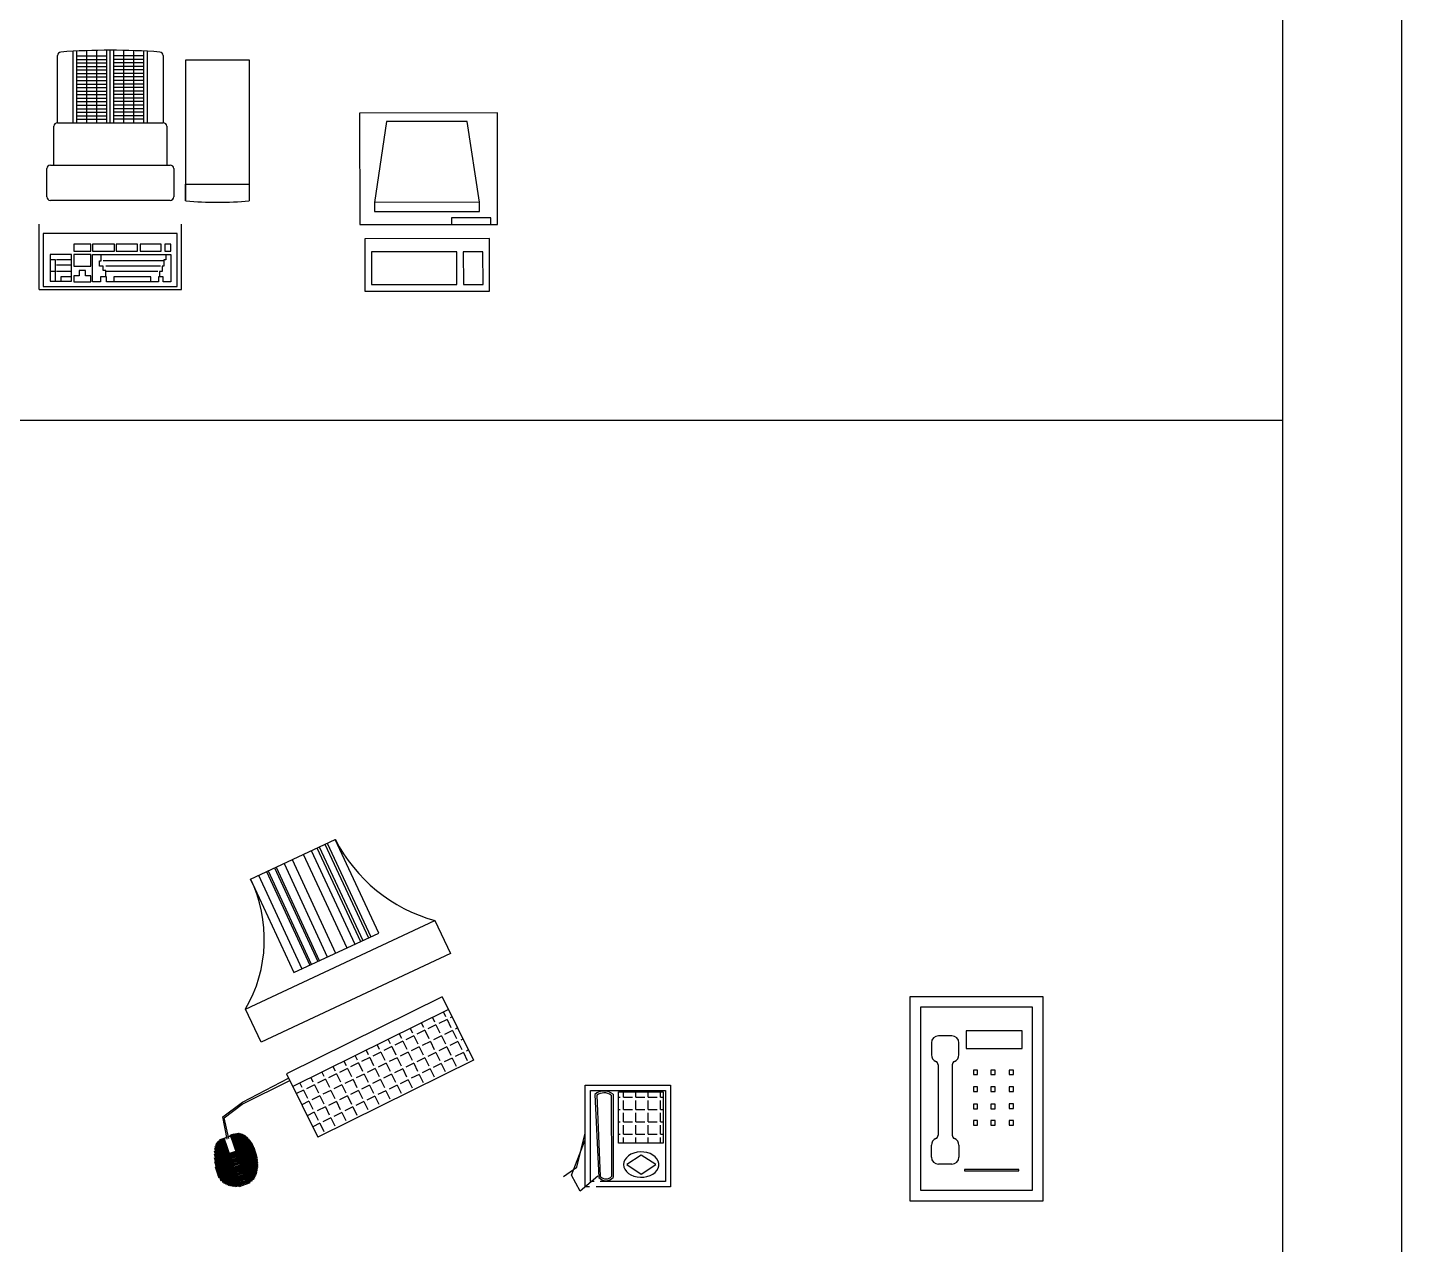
# Model space of a CAD drawing. Header units: inches. Extents: x 11.6 to 54.1, y 10.7 to 35.5.
# Drawn here: x 28.703 to 32.599, y 29.079 to 32.532 of the extents above; entities that cross this region are included whole.
import ezdxf

# ---------------------------------------------------------------- set-up
doc = ezdxf.new("R2010")
doc.units = ezdxf.units.IN
doc.header["$MEASUREMENT"] = 0
for name, color, linetype in [('02', 2, 'Continuous'), ('1', 1, 'Continuous'), ('kadrbm', 4, 'Continuous')]:
    doc.layers.add(name, color=color, linetype=linetype)

# ---------------------------------------------------------------- blocks, each defined once
blk = doc.blocks.new('kadrbm')
at = {"layer": 'kadrbm', "color": 4}
blk.add_lwpolyline([(0, 0), (0, 24.7972), (21, 24.7972), (21, 0), (0, 0)], close=True, dxfattribs=at)
blk.add_lwpolyline([(20.6631, 0.3257), (20.6631, 24.4603), (0.3369, 24.4603), (0.3369, 0.3257), (20.6631, 0.3257)], dxfattribs=at)

msp = doc.modelspace()

# ---------------------------------------------------------------- linework, layer by layer
at = {"layer": '02'}
for p, q in [((28.8325, 32.2611), (28.8325, 32.4641)), ((28.8425, 32.2611), (28.8425, 32.4641)), ((28.8708, 32.2611), (28.8708, 32.4641)), ((28.8991, 32.2611), (28.8991, 32.4641)), ((28.9275, 32.2611), (28.9275, 32.4669)), ((28.9375, 32.2611), (28.9375, 32.4669)), ((28.9375, 32.2611), (28.9375, 32.4669)), ((28.9475, 32.2611), (28.9475, 32.4669)), ((28.9759, 32.2611), (28.9759, 32.4641)), ((29.0042, 32.2611), (29.0042, 32.4641)), ((29.0325, 32.2611), (29.0325, 32.4641)), ((29.0425, 32.2611), (29.0425, 32.4641)), ((28.7875, 32.2611), (28.7875, 32.4518)), ((28.8425, 32.4511), (28.9275, 32.4511)), ((28.8425, 32.4411), (28.9275, 32.4411)), ((28.8425, 32.4311), (28.9275, 32.4311)), ((28.8425, 32.4211), (28.9275, 32.4211)), ((29.0325, 32.4511), (28.9475, 32.4511)), ((29.0325, 32.4411), (28.9475, 32.4411)), ((29.0325, 32.4311), (28.9475, 32.4311)), ((29.0325, 32.4211), (28.9475, 32.4211)), ((29.0875, 32.4518), (29.0875, 32.2611)), ((29.1515, 32.44), (29.3315, 32.44)), ((29.1515, 32.04), (29.1515, 32.44)), ((29.3315, 32.44), (29.3315, 32.04)), ((28.8425, 32.4111), (28.9275, 32.4111)), ((28.8425, 32.4011), (28.9275, 32.4011)), ((28.8425, 32.3911), (28.9275, 32.3911)), ((28.8425, 32.3811), (28.9275, 32.3811)), ((29.0325, 32.4111), (28.9475, 32.4111)), ((29.0325, 32.4011), (28.9475, 32.4011)), ((29.0325, 32.3911), (28.9475, 32.3911)), ((29.0325, 32.3811), (28.9475, 32.3811)), ((28.8425, 32.3711), (28.9275, 32.3711)), ((28.8425, 32.3611), (28.9275, 32.3611)), ((28.8425, 32.3511), (28.9275, 32.3511)), ((28.8425, 32.3411), (28.9275, 32.3411)), ((29.0325, 32.3711), (28.9475, 32.3711)), ((29.0325, 32.3611), (28.9475, 32.3611)), ((29.0325, 32.3511), (28.9475, 32.3511)), ((29.0325, 32.3411), (28.9475, 32.3411)), ((28.8425, 32.3311), (28.9275, 32.3311)), ((28.8425, 32.3211), (28.9275, 32.3211)), ((28.8425, 32.3111), (28.9275, 32.3111)), ((28.8425, 32.3011), (28.9275, 32.3011)), ((29.0325, 32.3311), (28.9475, 32.3311)), ((29.0325, 32.3211), (28.9475, 32.3211)), ((29.0325, 32.3111), (28.9475, 32.3111)), ((29.0325, 32.3011), (28.9475, 32.3011)), ((28.7875, 32.2611), (29.0875, 32.2611)), ((28.8425, 32.2911), (28.9275, 32.2911)), ((28.8425, 32.2811), (28.9275, 32.2811)), ((28.8425, 32.2711), (28.9275, 32.2711)), ((29.0325, 32.2911), (28.9475, 32.2911)), ((29.0325, 32.2811), (28.9475, 32.2811)), ((29.0325, 32.2711), (28.9475, 32.2711)), ((30.0351, 32.2891), (29.6443, 32.2887)), ((29.6443, 32.2887), (29.6446, 31.9724)), ((29.7203, 32.2646), (29.687, 32.0354)), ((29.9492, 32.2648), (29.7203, 32.2646)), ((29.984, 32.0357), (29.9492, 32.2648)), ((30.0354, 31.9728), (30.0351, 32.2891)), ((28.7775, 32.1411), (28.7775, 32.2511)), ((29.0975, 32.2511), (29.0975, 32.1411)), ((28.7575, 32.0511), (28.7575, 32.1311)), ((28.7675, 32.1411), (29.1075, 32.1411)), ((29.1175, 32.1311), (29.1175, 32.0511)), ((29.1509, 32.0871), (29.3315, 32.0871)), ((29.1509, 32.04), (29.1509, 32.0871)), ((29.3315, 32.0871), (29.3315, 32.04)), ((29.1075, 32.0411), (28.7675, 32.0411)), ((29.1515, 32.04), (29.1509, 32.04)), ((29.1515, 32.04), (29.1515, 32.04)), ((29.984, 32.0357), (29.687, 32.0354)), ((29.687, 32.0354), (29.687, 32.0091)), ((29.984, 32.0094), (29.984, 32.0357)), ((29.687, 32.0091), (29.984, 32.0094)), ((30.0168, 31.9914), (29.9052, 31.9912)), ((29.9052, 31.9912), (29.9052, 31.9726)), ((30.0168, 31.9727), (30.0168, 31.9914)), ((28.7355, 31.7882), (28.7355, 31.9738)), ((29.1391, 31.7882), (29.1391, 31.9738)), ((29.6446, 31.9724), (30.0354, 31.9728)), ((29.127, 31.9471), (28.747, 31.9471)), ((28.747, 31.9471), (28.747, 31.7971)), ((28.8345, 31.9171), (28.8345, 31.8971)), ((28.882, 31.9171), (28.8345, 31.9171)), ((28.882, 31.8971), (28.882, 31.9171)), ((28.887, 31.9171), (28.887, 31.8971)), ((28.9495, 31.9171), (28.887, 31.9171)), ((28.9495, 31.8971), (28.9495, 31.9171)), ((29.0145, 31.9171), (28.9545, 31.9171)), ((28.9545, 31.9171), (28.9545, 31.8971)), ((29.0145, 31.8971), (29.0145, 31.9171)), ((29.022, 31.9171), (29.022, 31.8971)), ((29.082, 31.9171), (29.022, 31.9171)), ((29.082, 31.8971), (29.082, 31.9171)), ((29.092, 31.9171), (29.092, 31.8971)), ((29.1095, 31.9171), (29.092, 31.9171)), ((29.1095, 31.8971), (29.1095, 31.9171)), ((29.127, 31.7971), (29.127, 31.9471)), ((30.0128, 31.9326), (29.6592, 31.9322)), ((29.6592, 31.9322), (29.6594, 31.7834)), ((30.013, 31.7837), (30.0128, 31.9326)), ((28.827, 31.8871), (28.767, 31.8871)), ((28.767, 31.8871), (28.767, 31.8121)), ((28.782, 31.8721), (28.7695, 31.8721)), ((28.782, 31.8396), (28.782, 31.8721)), ((28.827, 31.8721), (28.7845, 31.8721)), ((28.827, 31.8121), (28.827, 31.8871)), ((28.8345, 31.8971), (28.882, 31.8971)), ((28.882, 31.8871), (28.8345, 31.8871)), ((28.8345, 31.8871), (28.8345, 31.8546)), ((28.882, 31.8546), (28.882, 31.8871)), ((28.887, 31.8971), (28.9495, 31.8971)), ((28.887, 31.8871), (29.1095, 31.8871)), ((28.887, 31.8096), (28.887, 31.8871)), ((28.912, 31.8696), (28.912, 31.8846)), ((28.9545, 31.8971), (29.0145, 31.8971)), ((29.022, 31.8971), (29.082, 31.8971)), ((29.0945, 31.8721), (29.0895, 31.8721)), ((29.0895, 31.8721), (29.0895, 31.8546)), ((29.092, 31.8971), (29.1095, 31.8971)), ((29.0945, 31.8846), (29.0945, 31.8721)), ((29.1095, 31.8871), (29.1095, 31.8096)), ((29.9198, 31.8953), (29.6779, 31.895)), ((29.6779, 31.895), (29.678, 31.802)), ((29.9199, 31.8023), (29.9198, 31.8953)), ((29.9942, 31.8954), (29.9384, 31.8953)), ((29.9384, 31.8953), (29.9385, 31.8023)), ((29.9943, 31.8023), (29.9942, 31.8954)), ((28.782, 31.8396), (28.7695, 31.8396)), ((28.782, 31.8121), (28.782, 31.8396)), ((28.8245, 31.8571), (28.7845, 31.8571)), ((28.827, 31.8396), (28.7845, 31.8396)), ((28.8345, 31.8546), (28.882, 31.8546)), ((28.867, 31.8421), (28.8495, 31.8421)), ((28.8495, 31.8421), (28.8495, 31.8271)), ((28.867, 31.8271), (28.867, 31.8421)), ((28.907, 31.8546), (28.907, 31.8696)), ((28.907, 31.8696), (28.912, 31.8696)), ((28.917, 31.8546), (28.907, 31.8546)), ((29.087, 31.8696), (28.917, 31.8696)), ((28.917, 31.8421), (28.917, 31.8546)), ((28.9245, 31.8421), (28.917, 31.8421)), ((29.0795, 31.8546), (28.9245, 31.8546)), ((28.9245, 31.8271), (28.9245, 31.8421)), ((29.072, 31.8396), (28.927, 31.8396)), ((29.0845, 31.8396), (29.077, 31.8396)), ((29.077, 31.8396), (29.077, 31.8246)), ((29.0895, 31.8546), (29.0845, 31.8546)), ((29.0845, 31.8546), (29.0845, 31.8396)), ((28.747, 31.7971), (29.127, 31.7971)), ((28.767, 31.8121), (28.827, 31.8121)), ((28.8245, 31.8246), (28.797, 31.8246)), ((28.797, 31.8246), (28.797, 31.8121)), ((28.8495, 31.8271), (28.8345, 31.8271)), ((28.8345, 31.8271), (28.8345, 31.8096)), ((28.8345, 31.8096), (28.882, 31.8096)), ((28.882, 31.8271), (28.867, 31.8271)), ((28.882, 31.8096), (28.882, 31.8271)), ((28.9095, 31.8096), (28.887, 31.8096)), ((28.927, 31.8246), (28.9095, 31.8246)), ((28.9095, 31.8246), (28.9095, 31.8096)), ((28.927, 31.8096), (28.927, 31.8246)), ((29.0745, 31.8096), (28.927, 31.8096)), ((29.052, 31.8246), (28.947, 31.8246)), ((28.947, 31.8246), (28.947, 31.8096)), ((29.052, 31.8096), (29.052, 31.8246)), ((29.087, 31.8246), (29.0745, 31.8246)), ((29.0745, 31.8246), (29.0745, 31.8096)), ((29.087, 31.8096), (29.087, 31.8246)), ((29.1095, 31.8096), (29.087, 31.8096)), ((29.678, 31.802), (29.9199, 31.8023)), ((29.9385, 31.8023), (29.9943, 31.8023)), ((28.7355, 31.7882), (29.1391, 31.7882)), ((29.6594, 31.7834), (30.013, 31.7837)), ((29.3351, 30.1158), (29.5754, 30.2284)), ((29.5074, 30.1967), (29.6307, 29.9308)), ((29.5235, 30.2041), (29.6468, 29.9382)), ((29.5301, 30.2072), (29.6534, 29.9413)), ((29.5461, 30.2147), (29.6695, 29.9487)), ((29.5527, 30.2178), (29.6761, 29.9518)), ((29.6988, 29.9623), (29.5754, 30.2284)), ((29.4302, 30.1602), (29.5528, 29.8948)), ((29.4528, 30.1708), (29.5759, 29.9055)), ((29.4848, 30.1861), (29.608, 29.9203)), ((29.3577, 30.1264), (29.4802, 29.8613)), ((29.3804, 30.137), (29.5029, 29.8718)), ((29.3849, 30.1391), (29.5074, 29.8739)), ((29.403, 30.1476), (29.5256, 29.8822)), ((29.4075, 30.1497), (29.5301, 29.8843)), ((29.3351, 30.1158), (29.4575, 29.8508)), ((29.321, 29.7471), (29.8578, 29.9982)), ((29.4575, 29.8508), (29.6988, 29.9623)), ((29.8578, 29.9982), (29.9021, 29.9045)), ((29.9021, 29.9045), (29.3653, 29.6534)), ((29.8788, 29.7816), (29.4373, 29.5631)), ((29.8788, 29.7816), (29.4373, 29.5631)), ((29.8788, 29.7816), (29.9675, 29.6023)), ((29.3653, 29.6534), (29.321, 29.7471)), ((29.8965, 29.7457), (29.455, 29.5272)), ((29.8819, 29.7384), (29.888, 29.726)), ((29.788, 29.692), (29.794, 29.6797)), ((29.8193, 29.7075), (29.8253, 29.6951)), ((29.8609, 29.702), (29.8381, 29.6908)), ((29.8506, 29.723), (29.8567, 29.7106)), ((29.8609, 29.702), (29.8721, 29.6792)), ((29.8922, 29.7175), (29.8694, 29.7062)), ((29.8922, 29.7175), (29.9034, 29.6947)), ((29.9069, 29.7247), (29.9008, 29.7217)), ((29.9224, 29.6934), (29.9162, 29.6903)), ((29.7254, 29.661), (29.7314, 29.6488)), ((29.7669, 29.6557), (29.7441, 29.6445)), ((29.7567, 29.6765), (29.7627, 29.6642)), ((29.7669, 29.6557), (29.7781, 29.6329)), ((29.7982, 29.6711), (29.7754, 29.6599)), ((29.7982, 29.6711), (29.8095, 29.6484)), ((29.8296, 29.6866), (29.8068, 29.6754)), ((29.845, 29.6553), (29.8222, 29.644)), ((29.8296, 29.6866), (29.8408, 29.6638)), ((29.845, 29.6553), (29.8562, 29.6325)), ((29.8763, 29.6707), (29.8535, 29.6595)), ((29.8763, 29.6707), (29.8876, 29.6479)), ((29.9077, 29.6861), (29.8849, 29.6749)), ((29.9231, 29.6548), (29.9003, 29.6436)), ((29.9077, 29.6861), (29.9189, 29.6633)), ((29.9231, 29.6548), (29.9343, 29.632)), ((29.9379, 29.6621), (29.9316, 29.659)), ((31.2657, 29.6509), (31.2657, 29.6169)), ((31.3237, 29.6709), (31.2857, 29.6709)), ((31.3437, 29.6169), (31.3437, 29.6509)), ((29.6314, 29.6145), (29.6374, 29.6025)), ((29.6628, 29.63), (29.6687, 29.6179)), ((29.7042, 29.6248), (29.6815, 29.6136)), ((29.6941, 29.6455), (29.7, 29.6334)), ((29.7042, 29.6248), (29.7155, 29.602)), ((29.7356, 29.6403), (29.7128, 29.629)), ((29.7356, 29.6403), (29.7468, 29.6175)), ((29.7823, 29.6244), (29.7596, 29.6132)), ((29.7823, 29.6244), (29.7936, 29.6016)), ((29.8137, 29.6398), (29.7909, 29.6286)), ((29.8137, 29.6398), (29.8249, 29.617)), ((29.8604, 29.6239), (29.8376, 29.6127)), ((29.8604, 29.6239), (29.8717, 29.6011)), ((29.8918, 29.6394), (29.869, 29.6281)), ((29.8918, 29.6394), (29.903, 29.6166)), ((29.9385, 29.6235), (29.9157, 29.6122)), ((29.9385, 29.6235), (29.9498, 29.6007)), ((29.9534, 29.6308), (29.9471, 29.6277)), ((29.9675, 29.6023), (29.526, 29.3838)), ((29.5688, 29.5836), (29.5747, 29.5716)), ((29.6103, 29.5785), (29.5875, 29.5673)), ((29.6001, 29.599), (29.6061, 29.5871)), ((29.6103, 29.5785), (29.6215, 29.5557)), ((29.6416, 29.594), (29.6188, 29.5827)), ((29.6416, 29.594), (29.6528, 29.5712)), ((29.6729, 29.6094), (29.6501, 29.5982)), ((29.6884, 29.5781), (29.6656, 29.5668)), ((29.6729, 29.6094), (29.6841, 29.5866)), ((29.6884, 29.5781), (29.6996, 29.5553)), ((29.7197, 29.5935), (29.6969, 29.5823)), ((29.7197, 29.5935), (29.7309, 29.5707)), ((29.751, 29.6089), (29.7282, 29.5977)), ((29.7665, 29.5776), (29.7437, 29.5664)), ((29.751, 29.6089), (29.7622, 29.5862)), ((29.7665, 29.5776), (29.7777, 29.5548)), ((29.7978, 29.5931), (29.775, 29.5818)), ((29.7978, 29.5931), (29.809, 29.5703)), ((29.8291, 29.6085), (29.8063, 29.5973)), ((29.8445, 29.5772), (29.8218, 29.5659)), ((29.8291, 29.6085), (29.8403, 29.5857)), ((29.8445, 29.5772), (29.8558, 29.5544)), ((29.8759, 29.5926), (29.8531, 29.5814)), ((29.8759, 29.5926), (29.8871, 29.5698)), ((29.9072, 29.608), (29.8844, 29.5968)), ((29.9072, 29.608), (29.9184, 29.5853)), ((31.2847, 29.589), (31.2847, 29.3889)), ((31.3247, 29.589), (31.3247, 29.3889)), ((29.4373, 29.5631), (29.526, 29.3838)), ((29.4749, 29.5371), (29.4807, 29.5253)), ((29.5062, 29.5526), (29.5121, 29.5407)), ((29.5476, 29.5476), (29.5248, 29.5364)), ((29.5375, 29.5681), (29.5434, 29.5562)), ((29.5476, 29.5476), (29.5588, 29.5249)), ((29.5789, 29.5631), (29.5562, 29.5519)), ((29.5789, 29.5631), (29.5902, 29.5403)), ((29.6257, 29.5472), (29.6029, 29.536)), ((29.6257, 29.5472), (29.6369, 29.5244)), ((29.657, 29.5626), (29.6342, 29.5514)), ((29.657, 29.5626), (29.6683, 29.5398)), ((29.7038, 29.5467), (29.681, 29.5355)), ((29.7038, 29.5467), (29.715, 29.524)), ((29.7351, 29.5622), (29.7123, 29.5509)), ((29.7351, 29.5622), (29.7464, 29.5394)), ((29.7819, 29.5463), (29.7591, 29.5351)), ((29.7819, 29.5463), (29.7931, 29.5235)), ((29.8132, 29.5617), (29.7904, 29.5505)), ((29.8132, 29.5617), (29.8244, 29.5389)), ((29.485, 29.5168), (29.465, 29.507)), ((29.485, 29.5168), (29.4962, 29.494)), ((29.5163, 29.5322), (29.4935, 29.521)), ((29.5317, 29.5009), (29.5089, 29.4896)), ((29.5163, 29.5322), (29.5275, 29.5094)), ((29.5317, 29.5009), (29.5429, 29.4781)), ((29.563, 29.5163), (29.5403, 29.5051)), ((29.563, 29.5163), (29.5743, 29.4935)), ((29.5944, 29.5318), (29.5716, 29.5205)), ((29.6098, 29.5004), (29.587, 29.4892)), ((29.5944, 29.5318), (29.6056, 29.509)), ((29.6098, 29.5004), (29.621, 29.4776)), ((29.6411, 29.5159), (29.6184, 29.5046)), ((29.6411, 29.5159), (29.6524, 29.4931)), ((29.6725, 29.5313), (29.6497, 29.5201)), ((29.6879, 29.5), (29.6651, 29.4887)), ((29.6725, 29.5313), (29.6837, 29.5085)), ((29.6879, 29.5), (29.6991, 29.4772)), ((29.7192, 29.5154), (29.6964, 29.5042)), ((29.7192, 29.5154), (29.7305, 29.4926)), ((29.7506, 29.5308), (29.7278, 29.5196)), ((29.7506, 29.5308), (29.7618, 29.5081)), ((30.2841, 29.531), (30.5263, 29.531)), ((30.2841, 29.2428), (30.2841, 29.531)), ((30.2991, 29.516), (30.5113, 29.516)), ((30.2991, 29.2578), (30.2991, 29.516)), ((30.3114, 29.505), (30.3227, 29.2688)), ((30.3167, 29.5027), (30.3266, 29.2719)), ((30.3579, 29.5028), (30.359, 29.2718)), ((30.3631, 29.5052), (30.363, 29.2688)), ((30.3785, 29.5125), (30.5052, 29.5125)), ((30.3785, 29.3661), (30.3785, 29.5125)), ((30.3785, 29.4967), (30.3829, 29.4967)), ((30.3924, 29.4967), (30.3924, 29.5125)), ((30.3924, 29.4967), (30.4178, 29.4967)), ((30.4273, 29.4967), (30.4273, 29.5125)), ((30.4273, 29.4967), (30.4527, 29.4967)), ((30.4623, 29.4967), (30.4623, 29.5125)), ((30.4623, 29.4967), (30.4877, 29.4967)), ((30.4972, 29.4967), (30.4972, 29.5125)), ((30.4972, 29.4967), (30.5052, 29.4967)), ((30.5052, 29.5125), (30.5052, 29.3661)), ((30.5113, 29.516), (30.5113, 29.2578)), ((30.5263, 29.531), (30.5263, 29.2428)), ((29.5004, 29.4854), (29.4805, 29.4756)), ((29.5004, 29.4854), (29.5116, 29.4627)), ((29.5472, 29.4695), (29.5244, 29.4583)), ((29.5472, 29.4695), (29.5584, 29.4468)), ((29.5785, 29.485), (29.5557, 29.4738)), ((29.5785, 29.485), (29.5897, 29.4622)), ((29.6252, 29.4691), (29.6025, 29.4579)), ((29.6252, 29.4691), (29.6365, 29.4463)), ((29.6566, 29.4845), (29.6338, 29.4733)), ((29.6566, 29.4845), (29.6678, 29.4617)), ((30.3785, 29.4618), (30.3829, 29.4618)), ((30.3924, 29.4618), (30.3924, 29.4872)), ((30.3924, 29.4618), (30.4178, 29.4618)), ((30.4273, 29.4618), (30.4273, 29.4872)), ((30.4273, 29.4618), (30.4527, 29.4618)), ((30.4623, 29.4618), (30.4623, 29.4872)), ((30.4623, 29.4618), (30.4877, 29.4618)), ((30.4972, 29.4618), (30.4972, 29.4872)), ((30.4972, 29.4618), (30.5052, 29.4618)), ((29.5158, 29.4541), (29.496, 29.4443)), ((29.5313, 29.4228), (29.5115, 29.413)), ((29.5158, 29.4541), (29.5271, 29.4313)), ((29.5313, 29.4228), (29.5425, 29.4)), ((29.5626, 29.4382), (29.5398, 29.427)), ((29.5626, 29.4382), (29.5738, 29.4154)), ((29.5939, 29.4537), (29.5711, 29.4424)), ((29.5939, 29.4537), (29.6051, 29.4309)), ((30.3785, 29.4269), (30.3829, 29.4269)), ((30.3924, 29.4269), (30.3924, 29.4523)), ((30.3924, 29.4269), (30.4178, 29.4269)), ((30.3924, 29.392), (30.3924, 29.4174)), ((30.4273, 29.4269), (30.4273, 29.4523)), ((30.4273, 29.4269), (30.4527, 29.4269)), ((30.4273, 29.392), (30.4273, 29.4174)), ((30.4623, 29.4269), (30.4623, 29.4523)), ((30.4623, 29.4269), (30.4877, 29.4269)), ((30.4623, 29.392), (30.4623, 29.4174)), ((30.4972, 29.4269), (30.4972, 29.4523)), ((30.4972, 29.4269), (30.5052, 29.4269)), ((30.4972, 29.392), (30.4972, 29.4174)), ((29.261, 29.3798), (29.2465, 29.3748)), ((29.2998, 29.3942), (29.251, 29.3771)), ((29.2982, 29.2426), (29.2517, 29.3774)), ((29.3015, 29.2428), (29.2546, 29.3786)), ((29.3048, 29.2432), (29.2576, 29.3799)), ((29.2605, 29.3812), (29.2671, 29.3457)), ((29.3079, 29.2437), (29.2605, 29.381)), ((29.2755, 29.3879), (29.3124, 29.339)), ((29.3025, 29.3941), (29.2768, 29.3852)), ((29.3261, 29.2494), (29.2779, 29.389)), ((29.3088, 29.3929), (29.2782, 29.3824)), ((29.2876, 29.3923), (29.2783, 29.3891)), ((29.3135, 29.3912), (29.2798, 29.3795)), ((29.329, 29.2509), (29.2809, 29.3901)), ((29.3173, 29.3891), (29.2814, 29.3768)), ((29.3206, 29.3869), (29.2832, 29.374)), ((29.3317, 29.2526), (29.2839, 29.3912)), ((29.3236, 29.3846), (29.2851, 29.3713)), ((29.3345, 29.2545), (29.2869, 29.3921)), ((29.3263, 29.3822), (29.287, 29.3686)), ((29.3287, 29.3797), (29.289, 29.3659)), ((29.3371, 29.2565), (29.29, 29.3929)), ((29.3397, 29.2589), (29.2931, 29.3936)), ((29.3421, 29.2615), (29.2963, 29.394)), ((29.3445, 29.2644), (29.2996, 29.3942)), ((29.3396, 29.3647), (29.2998, 29.3942)), ((29.3467, 29.2677), (29.3031, 29.394)), ((29.3487, 29.2715), (29.3066, 29.3935)), ((29.3506, 29.2757), (29.3103, 29.3924)), ((29.3523, 29.2806), (29.3143, 29.3908)), ((29.3538, 29.2861), (29.3184, 29.3884)), ((29.3549, 29.2926), (29.3229, 29.3852)), ((29.3555, 29.3004), (29.3278, 29.3806)), ((30.2603, 29.2986), (30.2835, 29.3948)), ((30.3785, 29.392), (30.3829, 29.392)), ((30.3924, 29.392), (30.4178, 29.392)), ((30.3924, 29.3661), (30.3924, 29.3824)), ((30.4273, 29.392), (30.4527, 29.392)), ((30.4273, 29.3661), (30.4273, 29.3824)), ((30.4623, 29.392), (30.4877, 29.392)), ((30.4623, 29.3661), (30.4623, 29.3824)), ((30.4972, 29.392), (30.5052, 29.392)), ((30.4972, 29.3661), (30.4972, 29.3824)), ((29.2672, 29.3483), (29.2327, 29.3364)), ((29.266, 29.3446), (29.2327, 29.3331)), ((29.2611, 29.3395), (29.2327, 29.3297)), ((29.2671, 29.3516), (29.2329, 29.3398)), ((29.3069, 29.3452), (29.233, 29.3197)), ((29.2668, 29.3549), (29.2331, 29.3433)), ((29.2658, 29.2489), (29.2331, 29.3437)), ((29.3092, 29.3427), (29.2332, 29.3165)), ((29.2664, 29.3581), (29.2334, 29.3467)), ((29.3115, 29.3401), (29.2335, 29.3132)), ((29.2336, 29.3228), (29.342, 29.3604)), ((29.3471, 29.349), (29.2338, 29.3099)), ((29.2659, 29.3613), (29.2339, 29.3503)), ((29.2698, 29.2471), (29.234, 29.3509)), ((29.2341, 29.3178), (29.3444, 29.3555)), ((29.3482, 29.3461), (29.2341, 29.3067)), ((29.2653, 29.3645), (29.2345, 29.3538)), ((29.3492, 29.3431), (29.2345, 29.3035)), ((29.3502, 29.34), (29.235, 29.3003)), ((29.2736, 29.2458), (29.2352, 29.357)), ((29.2646, 29.3676), (29.2354, 29.3575)), ((29.2638, 29.3707), (29.2366, 29.3613)), ((29.2774, 29.2447), (29.2369, 29.362)), ((29.2629, 29.3737), (29.2383, 29.3652)), ((29.281, 29.2439), (29.2388, 29.3661)), ((29.262, 29.3768), (29.241, 29.3695)), ((29.2846, 29.2433), (29.241, 29.3695)), ((29.251, 29.3771), (29.2424, 29.2742)), ((29.2881, 29.2429), (29.2434, 29.3722)), ((29.2915, 29.2426), (29.246, 29.3744)), ((29.2949, 29.2426), (29.2488, 29.3761)), ((29.331, 29.3771), (29.2911, 29.3633)), ((29.3331, 29.3745), (29.2933, 29.3607)), ((29.3351, 29.3718), (29.2955, 29.3581)), ((29.337, 29.3691), (29.2977, 29.3555)), ((29.3387, 29.3663), (29.3, 29.3529)), ((29.3403, 29.3635), (29.3023, 29.3504)), ((29.3418, 29.3607), (29.3046, 29.3478)), ((29.3459, 29.352), (29.3267, 29.3453)), ((29.3446, 29.3549), (29.3332, 29.351)), ((29.3334, 29.2537), (29.3396, 29.3647)), ((29.3555, 29.3102), (29.3335, 29.374)), ((29.3433, 29.3578), (29.3381, 29.356)), ((29.3539, 29.3247), (29.3407, 29.3627)), ((30.5052, 29.3661), (30.3785, 29.3661)), ((30.422, 29.3384), (30.4138, 29.335)), ((30.431, 29.3406), (30.422, 29.3384)), ((30.4404, 29.3416), (30.431, 29.3406)), ((30.45, 29.3413), (30.4404, 29.3416)), ((30.4592, 29.3397), (30.45, 29.3413)), ((30.4679, 29.3368), (30.4592, 29.3397)), ((31.2657, 29.327), (31.2657, 29.361)), ((31.3437, 29.361), (31.3437, 29.327)), ((29.2617, 29.2512), (29.2327, 29.3351)), ((29.2554, 29.3342), (29.2328, 29.3264)), ((29.2572, 29.2544), (29.2328, 29.3251)), ((29.2457, 29.3275), (29.2329, 29.323)), ((29.2522, 29.2591), (29.2335, 29.3135)), ((29.3511, 29.337), (29.2356, 29.2971)), ((29.3519, 29.3339), (29.2362, 29.294)), ((29.3526, 29.3308), (29.2369, 29.2908)), ((29.3533, 29.3277), (29.2377, 29.2877)), ((29.3539, 29.3245), (29.2385, 29.2847)), ((29.3544, 29.3213), (29.2395, 29.2817)), ((29.3548, 29.3181), (29.2406, 29.2787)), ((29.3552, 29.3149), (29.2418, 29.2757)), ((29.3554, 29.3116), (29.2431, 29.2728)), ((29.3556, 29.3083), (29.2446, 29.27)), ((29.3556, 29.305), (29.2462, 29.2672)), ((29.3556, 29.3016), (29.248, 29.2644)), ((30.3936, 29.3124), (30.3927, 29.3056)), ((30.3927, 29.3056), (30.3936, 29.2988)), ((30.3963, 29.319), (30.3936, 29.3124)), ((30.4007, 29.3251), (30.3963, 29.319)), ((30.4066, 29.3305), (30.4007, 29.3251)), ((30.4428, 29.3326), (30.4017, 29.3056)), ((30.4017, 29.3056), (30.4428, 29.2786)), ((30.4138, 29.335), (30.4066, 29.3305)), ((30.4839, 29.3056), (30.4428, 29.3326)), ((30.4428, 29.2786), (30.4839, 29.3056)), ((30.4756, 29.3328), (30.4679, 29.3368)), ((30.4822, 29.3279), (30.4756, 29.3328)), ((30.4874, 29.3221), (30.4822, 29.3279)), ((30.4909, 29.3158), (30.4874, 29.3221)), ((30.4927, 29.3091), (30.4909, 29.3158)), ((30.4909, 29.2955), (30.4927, 29.3022)), ((30.4927, 29.3022), (30.4927, 29.3091)), ((31.3237, 29.307), (31.2857, 29.307)), ((29.246, 29.2675), (29.2354, 29.2983)), ((29.2424, 29.2742), (29.3334, 29.2537)), ((29.3554, 29.2982), (29.25, 29.2618)), ((29.3551, 29.2947), (29.2522, 29.2592)), ((29.3547, 29.2912), (29.2547, 29.2567)), ((29.3541, 29.2876), (29.2574, 29.2543)), ((29.3533, 29.284), (29.2605, 29.252)), ((29.3522, 29.2803), (29.264, 29.2498)), ((29.3509, 29.2765), (29.2681, 29.2479)), ((29.3492, 29.2725), (29.2726, 29.2461)), ((29.3471, 29.2684), (29.2779, 29.2446)), ((29.3442, 29.2641), (29.2842, 29.2433)), ((30.3936, 29.2988), (30.3963, 29.2923)), ((30.3963, 29.2923), (30.4007, 29.2862)), ((30.4007, 29.2862), (30.4066, 29.2808)), ((30.4066, 29.2808), (30.4138, 29.2763)), ((30.4138, 29.2763), (30.422, 29.2729)), ((30.422, 29.2729), (30.431, 29.2706)), ((30.431, 29.2706), (30.4404, 29.2697)), ((30.4404, 29.2697), (30.45, 29.27)), ((30.45, 29.27), (30.4592, 29.2716)), ((30.4592, 29.2716), (30.4679, 29.2745)), ((30.4679, 29.2745), (30.4756, 29.2784)), ((30.4756, 29.2784), (30.4822, 29.2834)), ((30.4822, 29.2834), (30.4874, 29.2891)), ((30.4874, 29.2891), (30.4909, 29.2955)), ((29.3401, 29.2593), (29.2918, 29.2426)), ((29.3332, 29.2536), (29.3024, 29.2429)), ((30.2964, 29.2428), (30.2841, 29.2428)), ((30.3092, 29.2578), (30.2991, 29.2578)), ((30.5263, 29.2428), (30.3148, 29.2428)), ((30.5113, 29.2578), (30.3262, 29.2578))]:
    msp.add_line(p, q, dxfattribs=at)
at = {"layer": '02', "extrusion": (0, 0, -1)}
for p, q in [((29.3112, 29.4772), (29.4467, 29.5441)), ((29.3124, 29.4831), (29.4432, 29.5511)), ((29.2563, 29.4415), (29.3124, 29.4831)), ((29.2604, 29.4384), (29.3112, 29.4772)), ((29.269, 29.3776), (29.2563, 29.4415)), ((29.2735, 29.3798), (29.2604, 29.4384)), ((30.2454, 29.2759), (30.2841, 29.3763)), ((30.2222, 29.2723), (30.2603, 29.2986)), ((30.2698, 29.2305), (30.2454, 29.2759)), ((30.3201, 29.2728), (30.2698, 29.2305))]:
    msp.add_line(p, q, dxfattribs=at)
at = {"layer": '02'}
for points in [[(31.5827, 29.7819), (31.2047, 29.7819), (31.2047, 29.2029), (31.5827, 29.2029)], [(31.5527, 29.7519), (31.2347, 29.7519), (31.2347, 29.2329), (31.5527, 29.2329)], [(31.5227, 29.6849), (31.3647, 29.6849), (31.3647, 29.6349), (31.5227, 29.6349)], [(31.3967, 29.5739), (31.3847, 29.5739), (31.3847, 29.5609), (31.3967, 29.5609)], [(31.4467, 29.5739), (31.4347, 29.5739), (31.4347, 29.5609), (31.4467, 29.5609)], [(31.4987, 29.5739), (31.4867, 29.5739), (31.4867, 29.5609), (31.4987, 29.5609)], [(31.3967, 29.5259), (31.3847, 29.5259), (31.3847, 29.5129), (31.3967, 29.5129)], [(31.4467, 29.5259), (31.4347, 29.5259), (31.4347, 29.5129), (31.4467, 29.5129)], [(31.4987, 29.5259), (31.4867, 29.5259), (31.4867, 29.5129), (31.4987, 29.5129)], [(31.3967, 29.4769), (31.3847, 29.4769), (31.3847, 29.4639), (31.3967, 29.4639)], [(31.4467, 29.4769), (31.4347, 29.4769), (31.4347, 29.4639), (31.4467, 29.4639)], [(31.4987, 29.4779), (31.4867, 29.4779), (31.4867, 29.4649), (31.4987, 29.4649)], [(31.3967, 29.4309), (31.3847, 29.4309), (31.3847, 29.4179), (31.3967, 29.4179)], [(31.4467, 29.4309), (31.4347, 29.4309), (31.4347, 29.4179), (31.4467, 29.4179)], [(31.4987, 29.4309), (31.4867, 29.4309), (31.4867, 29.4179), (31.4987, 29.4179)], [(31.5137, 29.2919), (31.3597, 29.2919), (31.3597, 29.2879), (31.5137, 29.2879)]]:
    msp.add_lwpolyline(points, close=True, dxfattribs=at)
for centre, radius, start, end in [((28.7975, 32.4518), 0.01, 94.149, 180), ((28.9375, 30.5219), 1.945, 85.851, 94.149), ((29.0775, 32.4518), 0.01, 0, 85.851), ((28.7875, 32.2511), 0.01, 90, 180), ((29.0875, 32.2511), 0.01, 0, 90), ((28.7675, 32.1311), 0.01, 90, 180), ((29.1075, 32.1311), 0.01, 0, 90), ((28.7675, 32.0511), 0.01, 180, 270), ((29.1075, 32.0511), 0.01, 270, 0), ((29.2415, 32.9629), 0.9273, 264.4302, 275.5698), ((29.9765, 30.4321), 0.4498, 206.9246, 254.7005), ((28.982, 29.9447), 0.3923, 329.7655, 25.8651), ((31.2857, 29.6509), 0.02, 90, 180), ((31.3237, 29.6509), 0.02, 0, 90), ((31.2857, 29.6169), 0.02, 180, 248.4898), ((31.3237, 29.6169), 0.02, 291.5102, 0), ((31.2747, 29.589), 0.01, 0, 68.4898), ((31.3347, 29.589), 0.01, 111.5102, 180), ((30.3374, 29.4731), 0.0411, 51.272, 129.2626), ((30.3374, 29.4731), 0.0361, 55.3232, 125.0164), ((31.2857, 29.361), 0.02, 111.5102, 180), ((31.2747, 29.3889), 0.01, 291.5102, 0), ((31.3347, 29.3889), 0.01, 180, 248.4898), ((31.3237, 29.361), 0.02, 0, 68.4898), ((31.2857, 29.327), 0.02, 180, 270), ((31.3237, 29.327), 0.02, 270, 0), ((30.3429, 29.2877), 0.0277, 223.2315, 316.68), ((30.3429, 29.2877), 0.0227, 224.2266, 315.3863)]:
    msp.add_arc(centre, radius, start, end, dxfattribs=at)
at = {"layer": '1'}
msp.add_line((11.9357, 31.418), (32.2619, 31.418), dxfattribs=at)

# ---------------------------------------------------------------- block references
at = {"layer": 'kadrbm'}
msp.add_blockref('kadrbm', (11.5988, 10.7464), dxfattribs=at)

doc.saveas('drawing.dxf')
